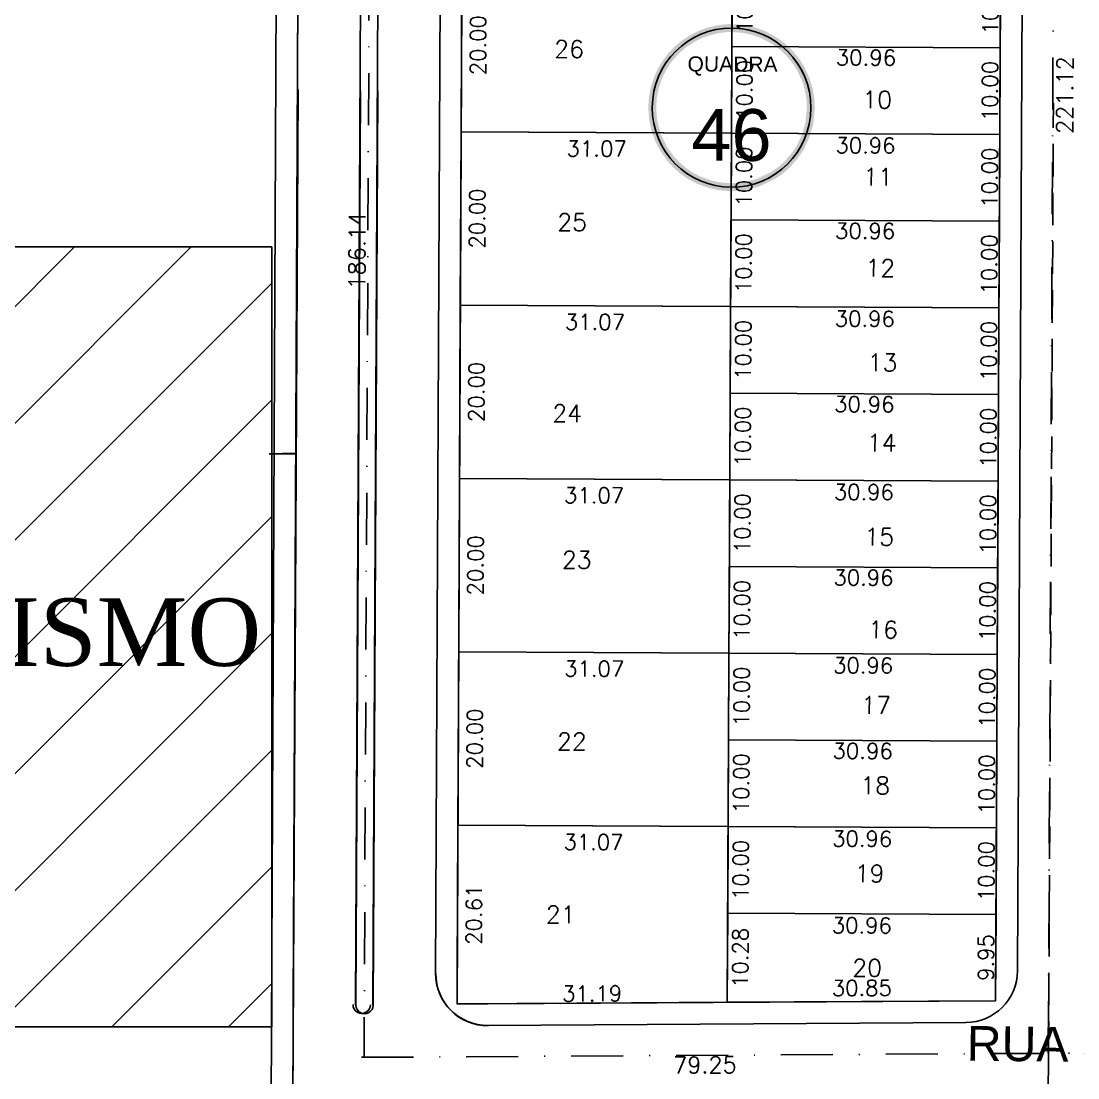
# Model space of a CAD drawing. Header units: millimetres. Extents: x -4430026 to 4783824, y 584 to 9593110.
# Drawn here: x 1630.5 to 1752.4, y 1500.4 to 1622.3 of the extents above; entities that cross this region are included whole.
import ezdxf
from ezdxf.enums import TextEntityAlignment as Align

# ---------------------------------------------------------------- set-up
doc = ezdxf.new("R2010")
doc.units = ezdxf.units.MM
for name, pattern in [('DASHDOT', [1, 0.5, -0.25, 0, -0.25]), ('HIDDEN', [0.375, 0.25, -0.125]), ('HIDDEN2', [0.1875, 0.125, -0.0625])]:
    doc.linetypes.add(name, pattern=pattern)
for name, color, linetype in [('AGT CERCA', 2, 'CERCA'), ('boundary filipe', 6, 'Continuous'), ('BOUNDARY LOTES', 2, 'Continuous'), ('Calçada', 1, 'Continuous'), ('CANTOS', 9, 'HIDDEN'), ('Cota', 8, 'Continuous'), ('COTAS', 8, 'Continuous'), ('EIXO DAS VIAS', 252, 'DASHDOT'), ('Lotes', 2, 'Continuous'), ('Nomes de Ruas', 3, 'Continuous'), ('Numero de lotes', 5, 'Continuous'), ('númeraçãoquadras', 4, 'Continuous'), ('POLIGONAL', 5, 'Continuous'), ('Projeção', 8, 'HIDDEN2'), ('QUADRA', 4, 'Continuous')]:
    doc.layers.add(name, color=color, linetype=linetype)
doc.styles.add('arcad1', font='romans.shx')
doc.styles.add('ARIAL', font='arial.ttf', dxfattribs={"height": 0.25})
doc.styles.add('ROMANS', font='romans.shx')
doc.styles.add('STYLE1', font='sanss___.ttf')
doc.linetypes.add('CERCA', pattern='A,1.8,-0.25,["X",ROMANS,S=0.2,R=1,X=-0.1,Y=-0.1],-0.25', length=2.3)
doc.dimstyles.new('BOLA100', dxfattribs={"dimscale": 0, "dimtxt": 1.9, "dimasz": 0.18, "dimexe": 0.18, "dimexo": 0.063, "dimgap": 0, "dimtad": 1, "dimzin": 4, "dimdsep": 46, "dimtxsty": 'ROMANS', "dimcen": 0.09, "dimse1": 1, "dimse2": 1, "dimsd1": 1, "dimsd2": 1, "dimclrt": 256, "dimaunit": 1, "dimadec": 4, "dimazin": 0, "dimtfac": 1.2, "dimtix": 1, "dimtmove": 2, "dimatfit": 3, "dimfxl": 1, "dimtvp": 2, "dimtolj": 1, "dimtzin": 4, "dimarcsym": 0})
doc.dimstyles.get("Standard").update_dxf_attribs({"dimtxt": 0.18, "dimasz": 0.18, "dimexe": 0.18, "dimexo": 0.0625, "dimgap": 0.09, "dimtad": 0, "dimtih": 1, "dimtoh": 1, "dimdec": 4, "dimzin": 0, "dimdsep": 46, "dimtxsty": 'Standard', "dimcen": 0.09, "dimadec": 0, "dimazin": 0, "dimtfac": 1, "dimtdec": 4, "dimtofl": 0, "dimtmove": 0, "dimatfit": 3, "dimfxl": 1, "dimtolj": 1, "dimtzin": 0, "dimarcsym": 0})

# ---------------------------------------------------------------- blocks, each defined once
blk = doc.blocks.new('NUM_quadra')
at = {"color": 6, "const_width": 0.02}
blk.add_lwpolyline([(-0.0134, 0.1996), (-0.034, 0.1971), (-0.0579, 0.1914), (-0.0779, 0.1842), (-0.0981, 0.1743), (-0.1208, 0.1594), (-0.1377, 0.145), (-0.1521, 0.1299), (-0.1625, 0.1166), (-0.1764, 0.0942), (-0.1852, 0.0754), (-0.1941, 0.0483), (-0.1985, 0.0243), (-0.2, 0), (-0.1977, -0.0299), (-0.1921, -0.0556), (-0.1839, -0.0786), (-0.1713, -0.1033), (-0.1546, -0.1269), (-0.1389, -0.1439), (-0.1219, -0.1586), (-0.1046, -0.1705), (-0.0831, -0.1819), (-0.0531, -0.1928), (-0.0302, -0.1977), (0, -0.2), (0.0309, -0.1976), (0.0677, -0.1882), (0.1069, -0.169), (0.124, -0.1569), (0.1407, -0.1421), (0.1614, -0.1181), (0.1737, -0.0992), (0.187, -0.071), (0.1962, -0.0386), (0.2, 0), (0.1989, 0.0205), (0.1943, 0.0473), (0.1871, 0.0707), (0.1741, 0.0984), (0.1635, 0.1151), (0.1472, 0.1354), (0.1285, 0.1533), (0.1063, 0.1694), (0.0782, 0.1841), (0.0533, 0.1928), (0.0267, 0.1982), (0, 0.2)], close=True, dxfattribs=at)
blk.add_circle((0, 0), 0.2)
at = {"color": 3, "insert": (-0.1114, 0.1285), "char_height": 0.038, "width": 0.2663, "attachment_point": 1, "style": 'STYLE1'}
blk.add_mtext('\\fArial|b0|i0|c0|p34;QUADRA', dxfattribs=at)
at = {"color": 3, "style": 'STYLE1'}
blk.add_attdef('00', text='', height=0.13, dxfattribs=at).set_placement((0, -0.1335), align=Align.CENTER)
blk = doc.blocks.new('*D14048')
at = {"layer": 'DEFPOINTS', "color": 0, "linetype": 'ByBlock'}
for p in [(1669.77, 1502.75), (1749.01, 1503.21), (1749.03, 1501.15)]:
    blk.add_point(p, dxfattribs=at)
at = {"layer": 'COTAS', "linetype": 'ByBlock', "insert": (1709.4, 1501.87), "char_height": 1.9, "attachment_point": 5, "rotation": 0.3336, "style": 'ROMANS'}
blk.add_mtext('\\A1;79.25', dxfattribs=at)
blk = doc.blocks.new('*D14049')
at = {"layer": 'DEFPOINTS', "color": 0, "linetype": 'ByBlock'}
for p in [(1811.22, 1503.58), (1749.01, 1503.21), (1811.23, 1501.58)]:
    blk.add_point(p, dxfattribs=at)
at = {"layer": 'COTAS', "linetype": 'ByBlock', "insert": (1780.12, 1502.35), "char_height": 1.9, "attachment_point": 5, "rotation": 0.3336, "style": 'ROMANS'}
blk.add_mtext('\\A1;62.20', dxfattribs=at)
blk = doc.blocks.new('*D14066')
at = {"layer": 'DEFPOINTS', "color": 0, "linetype": 'ByBlock'}
for p in [(1750.06, 1724.33), (1749.01, 1503.21), (1751.35, 1503.2)]:
    blk.add_point(p, dxfattribs=at)
at = {"layer": 'COTAS', "linetype": 'ByBlock', "insert": (1750.92, 1613.77), "char_height": 1.9, "attachment_point": 5, "rotation": 89.7286, "style": 'ROMANS'}
blk.add_mtext('\\A1;221.12', dxfattribs=at)
blk = doc.blocks.new('*D14071')
at = {"layer": 'DEFPOINTS', "color": 0, "linetype": 'ByBlock'}
for p in [(1670.65, 1688.89), (1670.65, 1688.89), (1669.77, 1502.75)]:
    blk.add_point(p, dxfattribs=at)
at = {"layer": 'COTAS', "linetype": 'ByBlock', "insert": (1669.26, 1595.83), "char_height": 1.9, "attachment_point": 5, "rotation": 89.7286, "style": 'ROMANS'}
blk.add_mtext('\\A1;186.14', dxfattribs=at)
blk = doc.blocks.new('*D8811')
at = {"layer": 'DEFPOINTS', "color": 0}
for p in [(1712.55, 1629.38), (1712.51, 1619.38), (1717.58, 1619.35)]:
    blk.add_point(p, dxfattribs=at)
at = {"layer": 'Lotes', "color": 41, "insert": (1714.01, 1624.37), "char_height": 1.8, "attachment_point": 5, "rotation": 89.7286, "style": 'ROMANS'}
blk.add_mtext('\\A1;10.00', dxfattribs=at)
blk = doc.blocks.new('*D8812')
at = {"layer": 'DEFPOINTS', "color": 0}
for p in [(1712.51, 1619.38), (1712.46, 1609.38), (1717.54, 1609.35)]:
    blk.add_point(p, dxfattribs=at)
at = {"layer": 'Lotes', "color": 41, "insert": (1713.96, 1614.37), "char_height": 1.8, "attachment_point": 5, "rotation": 89.7286, "style": 'ROMANS'}
blk.add_mtext('\\A1;10.00', dxfattribs=at)
blk = doc.blocks.new('*D8813')
at = {"layer": 'DEFPOINTS', "color": 0}
for p in [(1712.46, 1609.38), (1712.41, 1599.38), (1717.49, 1599.35)]:
    blk.add_point(p, dxfattribs=at)
at = {"layer": 'Lotes', "color": 41, "insert": (1713.91, 1604.37), "char_height": 1.8, "attachment_point": 5, "rotation": 89.7286, "style": 'ROMANS'}
blk.add_mtext('\\A1;10.00', dxfattribs=at)
blk = doc.blocks.new('*D8814')
at = {"layer": 'DEFPOINTS', "color": 0}
for p in [(1712.41, 1599.38), (1712.36, 1589.38), (1717.44, 1589.35)]:
    blk.add_point(p, dxfattribs=at)
at = {"layer": 'Lotes', "color": 41, "insert": (1713.86, 1594.37), "char_height": 1.8, "attachment_point": 5, "rotation": 89.7286, "style": 'ROMANS'}
blk.add_mtext('\\A1;10.00', dxfattribs=at)
blk = doc.blocks.new('*D8815')
at = {"layer": 'DEFPOINTS', "color": 0}
for p in [(1712.36, 1589.38), (1712.32, 1579.38), (1717.39, 1579.35)]:
    blk.add_point(p, dxfattribs=at)
at = {"layer": 'Lotes', "color": 41, "insert": (1713.82, 1584.37), "char_height": 1.8, "attachment_point": 5, "rotation": 89.7286, "style": 'ROMANS'}
blk.add_mtext('\\A1;10.00', dxfattribs=at)
blk = doc.blocks.new('*D8816')
at = {"layer": 'DEFPOINTS', "color": 0}
for p in [(1712.32, 1579.38), (1712.15, 1569.38), (1717.35, 1569.36)]:
    blk.add_point(p, dxfattribs=at)
at = {"layer": 'Lotes', "color": 41, "insert": (1713.77, 1574.37), "char_height": 1.8, "attachment_point": 5, "rotation": 89.7286, "style": 'ROMANS'}
blk.add_mtext('\\A1;10.00', dxfattribs=at)
blk = doc.blocks.new('*D8817')
at = {"layer": 'DEFPOINTS', "color": 0}
for p in [(1712.15, 1569.38), (1712.11, 1559.38), (1717.3, 1559.36)]:
    blk.add_point(p, dxfattribs=at)
at = {"layer": 'Lotes', "color": 41, "insert": (1713.72, 1564.37), "char_height": 1.8, "attachment_point": 5, "rotation": 89.7286, "style": 'ROMANS'}
blk.add_mtext('\\A1;10.00', dxfattribs=at)
blk = doc.blocks.new('*D8818')
at = {"layer": 'DEFPOINTS', "color": 0}
for p in [(1712.11, 1559.38), (1712.17, 1549.38), (1717.25, 1549.36)]:
    blk.add_point(p, dxfattribs=at)
at = {"layer": 'Lotes', "color": 41, "insert": (1713.67, 1554.37), "char_height": 1.8, "attachment_point": 5, "rotation": 89.7286, "style": 'ROMANS'}
blk.add_mtext('\\A1;10.00', dxfattribs=at)
blk = doc.blocks.new('*D8819')
at = {"layer": 'DEFPOINTS', "color": 0}
for p in [(1712.17, 1549.38), (1712.13, 1539.38), (1717.2, 1539.36)]:
    blk.add_point(p, dxfattribs=at)
at = {"layer": 'Lotes', "color": 41, "insert": (1713.63, 1544.37), "char_height": 1.8, "attachment_point": 5, "rotation": 89.7286, "style": 'ROMANS'}
blk.add_mtext('\\A1;10.00', dxfattribs=at)
blk = doc.blocks.new('*D8820')
at = {"layer": 'DEFPOINTS', "color": 0}
for p in [(1712.13, 1539.38), (1712.08, 1529.38), (1717.16, 1529.36)]:
    blk.add_point(p, dxfattribs=at)
at = {"layer": 'Lotes', "color": 41, "insert": (1713.58, 1534.37), "char_height": 1.8, "attachment_point": 5, "rotation": 89.7286, "style": 'ROMANS'}
blk.add_mtext('\\A1;10.00', dxfattribs=at)
blk = doc.blocks.new('*D8821')
at = {"layer": 'DEFPOINTS', "color": 0}
for p in [(1712.08, 1529.38), (1712.03, 1519.38), (1717.11, 1519.36)]:
    blk.add_point(p, dxfattribs=at)
at = {"layer": 'Lotes', "color": 41, "insert": (1713.53, 1524.37), "char_height": 1.8, "attachment_point": 5, "rotation": 89.7286, "style": 'ROMANS'}
blk.add_mtext('\\A1;10.00', dxfattribs=at)
blk = doc.blocks.new('*D8822')
at = {"layer": 'DEFPOINTS', "color": 0}
for p in [(1712.03, 1519.38), (1712.09, 1509.1), (1717.06, 1509.08)]:
    blk.add_point(p, dxfattribs=at)
at = {"layer": 'Lotes', "color": 41, "insert": (1713.48, 1514.23), "char_height": 1.8, "attachment_point": 5, "rotation": 89.7286, "style": 'ROMANS'}
blk.add_mtext('\\A1;10.28', dxfattribs=at)
blk = doc.blocks.new('*D8829')
at = {"layer": 'DEFPOINTS', "color": 0}
for p in [(1740.89, 1629.24), (1740.84, 1619.24), (1745.92, 1619.22)]:
    blk.add_point(p, dxfattribs=at)
at = {"layer": 'Lotes', "color": 41, "insert": (1742.34, 1624.24), "char_height": 1.8, "attachment_point": 5, "rotation": 89.7286, "style": 'ROMANS'}
blk.add_mtext('\\A1;10.00', dxfattribs=at)
blk = doc.blocks.new('*D8830')
at = {"layer": 'DEFPOINTS', "color": 0}
for p in [(1740.84, 1619.24), (1740.79, 1609.24), (1745.87, 1609.22)]:
    blk.add_point(p, dxfattribs=at)
at = {"layer": 'Lotes', "color": 41, "insert": (1742.29, 1614.24), "char_height": 1.8, "attachment_point": 5, "rotation": 89.7286, "style": 'ROMANS'}
blk.add_mtext('\\A1;10.00', dxfattribs=at)
blk = doc.blocks.new('*D8831')
at = {"layer": 'DEFPOINTS', "color": 0}
for p in [(1740.79, 1609.24), (1740.75, 1599.24), (1745.82, 1599.22)]:
    blk.add_point(p, dxfattribs=at)
at = {"layer": 'Lotes', "color": 41, "insert": (1742.25, 1604.24), "char_height": 1.8, "attachment_point": 5, "rotation": 89.7286, "style": 'ROMANS'}
blk.add_mtext('\\A1;10.00', dxfattribs=at)
blk = doc.blocks.new('*D8832')
at = {"layer": 'DEFPOINTS', "color": 0}
for p in [(1740.75, 1599.24), (1740.7, 1589.24), (1745.78, 1589.22)]:
    blk.add_point(p, dxfattribs=at)
at = {"layer": 'Lotes', "color": 41, "insert": (1742.2, 1594.24), "char_height": 1.8, "attachment_point": 5, "rotation": 89.7286, "style": 'ROMANS'}
blk.add_mtext('\\A1;10.00', dxfattribs=at)
blk = doc.blocks.new('*D8833')
at = {"layer": 'DEFPOINTS', "color": 0}
for p in [(1740.7, 1589.24), (1740.65, 1579.24), (1745.73, 1579.22)]:
    blk.add_point(p, dxfattribs=at)
at = {"layer": 'Lotes', "color": 41, "insert": (1742.15, 1584.24), "char_height": 1.8, "attachment_point": 5, "rotation": 89.7286, "style": 'ROMANS'}
blk.add_mtext('\\A1;10.00', dxfattribs=at)
blk = doc.blocks.new('*D8834')
at = {"layer": 'DEFPOINTS', "color": 0}
for p in [(1740.65, 1579.24), (1740.49, 1569.25), (1745.68, 1569.22)]:
    blk.add_point(p, dxfattribs=at)
at = {"layer": 'Lotes', "color": 41, "insert": (1742.1, 1574.24), "char_height": 1.8, "attachment_point": 5, "rotation": 89.7286, "style": 'ROMANS'}
blk.add_mtext('\\A1;10.00', dxfattribs=at)
blk = doc.blocks.new('*D8835')
at = {"layer": 'DEFPOINTS', "color": 0}
for p in [(1740.49, 1569.25), (1740.44, 1559.25), (1745.63, 1559.22)]:
    blk.add_point(p, dxfattribs=at)
at = {"layer": 'Lotes', "color": 41, "insert": (1742.06, 1564.24), "char_height": 1.8, "attachment_point": 5, "rotation": 89.7286, "style": 'ROMANS'}
blk.add_mtext('\\A1;10.00', dxfattribs=at)
blk = doc.blocks.new('*D8836')
at = {"layer": 'DEFPOINTS', "color": 0}
for p in [(1740.44, 1559.25), (1740.51, 1549.25), (1745.59, 1549.22)]:
    blk.add_point(p, dxfattribs=at)
at = {"layer": 'Lotes', "color": 41, "insert": (1742.01, 1554.24), "char_height": 1.8, "attachment_point": 5, "rotation": 89.7286, "style": 'ROMANS'}
blk.add_mtext('\\A1;10.00', dxfattribs=at)
blk = doc.blocks.new('*D8837')
at = {"layer": 'DEFPOINTS', "color": 0}
for p in [(1740.51, 1549.25), (1740.46, 1539.25), (1745.54, 1539.22)]:
    blk.add_point(p, dxfattribs=at)
at = {"layer": 'Lotes', "color": 41, "insert": (1741.96, 1544.24), "char_height": 1.8, "attachment_point": 5, "rotation": 89.7286, "style": 'ROMANS'}
blk.add_mtext('\\A1;10.00', dxfattribs=at)
blk = doc.blocks.new('*D8838')
at = {"layer": 'DEFPOINTS', "color": 0}
for p in [(1740.46, 1539.25), (1740.41, 1529.25), (1745.49, 1529.22)]:
    blk.add_point(p, dxfattribs=at)
at = {"layer": 'Lotes', "color": 41, "insert": (1741.91, 1534.24), "char_height": 1.8, "attachment_point": 5, "rotation": 89.7286, "style": 'ROMANS'}
blk.add_mtext('\\A1;10.00', dxfattribs=at)
blk = doc.blocks.new('*D8839')
at = {"layer": 'DEFPOINTS', "color": 0}
for p in [(1740.41, 1529.25), (1740.37, 1519.25), (1745.44, 1519.22)]:
    blk.add_point(p, dxfattribs=at)
at = {"layer": 'Lotes', "color": 41, "insert": (1741.87, 1524.24), "char_height": 1.8, "attachment_point": 5, "rotation": 89.7286, "style": 'ROMANS'}
blk.add_mtext('\\A1;10.00', dxfattribs=at)
blk = doc.blocks.new('*D8840')
at = {"layer": 'DEFPOINTS', "color": 0}
for p in [(1742.99, 1519.23), (1742.94, 1509.28), (1745.4, 1509.27)]:
    blk.add_point(p, dxfattribs=at)
at = {"layer": 'Lotes', "color": 41, "insert": (1741.82, 1514.26), "char_height": 1.8, "attachment_point": 5, "rotation": 89.7286, "style": 'ROMANS'}
blk.add_mtext('\\A1;9.95', dxfattribs=at)
blk = doc.blocks.new('*D8847')
at = {"layer": 'DEFPOINTS', "color": 0}
for p in [(1712.51, 1619.38), (1743.46, 1619.23), (1743.44, 1614.43)]:
    blk.add_point(p, dxfattribs=at)
at = {"layer": 'Cota', "color": 41, "insert": (1727.98, 1618.1), "char_height": 1.8, "attachment_point": 5, "rotation": 359.7286, "style": 'ROMANS'}
blk.add_mtext('\\A1;30.96', dxfattribs=at)
blk = doc.blocks.new('*D8848')
at = {"layer": 'DEFPOINTS', "color": 0}
for p in [(1712.46, 1609.38), (1743.42, 1609.23), (1743.39, 1604.3)]:
    blk.add_point(p, dxfattribs=at)
at = {"layer": 'Cota', "color": 41, "insert": (1727.93, 1607.97), "char_height": 1.8, "attachment_point": 5, "rotation": 359.7286, "style": 'ROMANS'}
blk.add_mtext('\\A1;30.96', dxfattribs=at)
blk = doc.blocks.new('*D8849')
at = {"layer": 'DEFPOINTS', "color": 0}
for p in [(1712.41, 1599.38), (1743.37, 1599.23), (1743.35, 1594.43)]:
    blk.add_point(p, dxfattribs=at)
at = {"layer": 'Cota', "color": 41, "insert": (1727.88, 1598.1), "char_height": 1.8, "attachment_point": 5, "rotation": 359.7286, "style": 'ROMANS'}
blk.add_mtext('\\A1;30.96', dxfattribs=at)
blk = doc.blocks.new('*D8850')
at = {"layer": 'DEFPOINTS', "color": 0}
for p in [(1712.36, 1589.38), (1743.32, 1589.23), (1743.3, 1584.3)]:
    blk.add_point(p, dxfattribs=at)
at = {"layer": 'Cota', "color": 41, "insert": (1727.84, 1587.97), "char_height": 1.8, "attachment_point": 5, "rotation": 359.7286, "style": 'ROMANS'}
blk.add_mtext('\\A1;30.96', dxfattribs=at)
blk = doc.blocks.new('*D8851')
at = {"layer": 'DEFPOINTS', "color": 0}
for p in [(1712.32, 1579.38), (1743.27, 1579.23), (1743.25, 1574.43)]:
    blk.add_point(p, dxfattribs=at)
at = {"layer": 'Cota', "color": 41, "insert": (1727.79, 1578.1), "char_height": 1.8, "attachment_point": 5, "rotation": 359.7286, "style": 'ROMANS'}
blk.add_mtext('\\A1;30.96', dxfattribs=at)
blk = doc.blocks.new('*D8852')
at = {"layer": 'DEFPOINTS', "color": 0}
for p in [(1712.27, 1569.38), (1743.23, 1569.23), (1743.2, 1564.3)]:
    blk.add_point(p, dxfattribs=at)
at = {"layer": 'Cota', "color": 41, "insert": (1727.74, 1567.97), "char_height": 1.8, "attachment_point": 5, "rotation": 359.7286, "style": 'ROMANS'}
blk.add_mtext('\\A1;30.96', dxfattribs=at)
blk = doc.blocks.new('*D8853')
at = {"layer": 'DEFPOINTS', "color": 0}
for p in [(1712.22, 1559.38), (1743.18, 1559.23), (1743.16, 1554.43)]:
    blk.add_point(p, dxfattribs=at)
at = {"layer": 'Cota', "color": 41, "insert": (1727.69, 1558.1), "char_height": 1.8, "attachment_point": 5, "rotation": 359.7286, "style": 'ROMANS'}
blk.add_mtext('\\A1;30.96', dxfattribs=at)
blk = doc.blocks.new('*D8854')
at = {"layer": 'DEFPOINTS', "color": 0}
for p in [(1712.17, 1549.38), (1743.13, 1549.23), (1743.11, 1544.3)]:
    blk.add_point(p, dxfattribs=at)
at = {"layer": 'Cota', "color": 41, "insert": (1727.65, 1547.97), "char_height": 1.8, "attachment_point": 5, "rotation": 359.7286, "style": 'ROMANS'}
blk.add_mtext('\\A1;30.96', dxfattribs=at)
blk = doc.blocks.new('*D8855')
at = {"layer": 'DEFPOINTS', "color": 0}
for p in [(1712.13, 1539.38), (1743.08, 1539.23), (1743.06, 1534.43)]:
    blk.add_point(p, dxfattribs=at)
at = {"layer": 'Cota', "color": 41, "insert": (1727.6, 1538.1), "char_height": 1.8, "attachment_point": 5, "rotation": 359.7286, "style": 'ROMANS'}
blk.add_mtext('\\A1;30.96', dxfattribs=at)
blk = doc.blocks.new('*D8856')
at = {"layer": 'DEFPOINTS', "color": 0}
for p in [(1712.08, 1529.38), (1743.04, 1529.23), (1743.01, 1524.3)]:
    blk.add_point(p, dxfattribs=at)
at = {"layer": 'Cota', "color": 41, "insert": (1727.55, 1527.97), "char_height": 1.8, "attachment_point": 5, "rotation": 359.7286, "style": 'ROMANS'}
blk.add_mtext('\\A1;30.96', dxfattribs=at)
blk = doc.blocks.new('*D8857')
at = {"layer": 'DEFPOINTS', "color": 0}
for p in [(1712.03, 1519.38), (1742.99, 1519.23), (1742.97, 1514.3)]:
    blk.add_point(p, dxfattribs=at)
at = {"layer": 'Cota', "color": 41, "insert": (1727.5, 1517.97), "char_height": 1.8, "attachment_point": 5, "rotation": 359.7286, "style": 'ROMANS'}
blk.add_mtext('\\A1;30.96', dxfattribs=at)
blk = doc.blocks.new('*D8861')
at = {"layer": 'DEFPOINTS', "color": 0}
for p in [(1681.37, 1629.53), (1681.27, 1609.53), (1686.77, 1609.5)]:
    blk.add_point(p, dxfattribs=at)
at = {"layer": 'Lotes', "color": 41, "insert": (1683.22, 1619.52), "char_height": 1.8, "attachment_point": 5, "rotation": 89.7286, "style": 'ROMANS'}
blk.add_mtext('\\A1;20.00', dxfattribs=at)
blk = doc.blocks.new('*D8862')
at = {"layer": 'DEFPOINTS', "color": 0}
for p in [(1681.27, 1609.53), (1681.18, 1589.53), (1686.67, 1589.5)]:
    blk.add_point(p, dxfattribs=at)
at = {"layer": 'Lotes', "color": 41, "insert": (1683.12, 1599.52), "char_height": 1.8, "attachment_point": 5, "rotation": 89.7286, "style": 'ROMANS'}
blk.add_mtext('\\A1;20.00', dxfattribs=at)
blk = doc.blocks.new('*D8863')
at = {"layer": 'DEFPOINTS', "color": 0}
for p in [(1681.18, 1589.53), (1681.08, 1569.53), (1686.58, 1569.5)]:
    blk.add_point(p, dxfattribs=at)
at = {"layer": 'Lotes', "color": 41, "insert": (1683.03, 1579.52), "char_height": 1.8, "attachment_point": 5, "rotation": 89.7286, "style": 'ROMANS'}
blk.add_mtext('\\A1;20.00', dxfattribs=at)
blk = doc.blocks.new('*D8864')
at = {"layer": 'DEFPOINTS', "color": 0}
for p in [(1681.08, 1569.53), (1680.99, 1549.53), (1686.48, 1549.5)]:
    blk.add_point(p, dxfattribs=at)
at = {"layer": 'Lotes', "color": 41, "insert": (1682.93, 1559.52), "char_height": 1.8, "attachment_point": 5, "rotation": 89.7286, "style": 'ROMANS'}
blk.add_mtext('\\A1;20.00', dxfattribs=at)
blk = doc.blocks.new('*D8865')
at = {"layer": 'DEFPOINTS', "color": 0}
for p in [(1680.99, 1549.53), (1680.89, 1529.53), (1686.39, 1529.5)]:
    blk.add_point(p, dxfattribs=at)
at = {"layer": 'Lotes', "color": 41, "insert": (1682.84, 1539.52), "char_height": 1.8, "attachment_point": 5, "rotation": 89.7286, "style": 'ROMANS'}
blk.add_mtext('\\A1;20.00', dxfattribs=at)
blk = doc.blocks.new('*D8866')
at = {"layer": 'DEFPOINTS', "color": 0}
for p in [(1680.89, 1529.53), (1681.01, 1508.92), (1686.29, 1508.89)]:
    blk.add_point(p, dxfattribs=at)
at = {"layer": 'Lotes', "color": 41, "insert": (1682.74, 1519.21), "char_height": 1.8, "attachment_point": 5, "rotation": 89.7286, "style": 'ROMANS'}
blk.add_mtext('\\A1;20.61', dxfattribs=at)
blk = doc.blocks.new('*D8870')
at = {"layer": 'DEFPOINTS', "color": 0}
for p in [(1681.39, 1609.53), (1712.46, 1609.38), (1712.43, 1603.92)]:
    blk.add_point(p, dxfattribs=at)
at = {"layer": 'Lotes', "color": 41, "insert": (1696.91, 1607.59), "char_height": 1.8, "attachment_point": 5, "rotation": 359.7286, "style": 'ROMANS'}
blk.add_mtext('\\A1;31.07', dxfattribs=at)
blk = doc.blocks.new('*D8871')
at = {"layer": 'DEFPOINTS', "color": 0}
for p in [(1681.18, 1589.53), (1712.25, 1589.38), (1712.22, 1583.92)]:
    blk.add_point(p, dxfattribs=at)
at = {"layer": 'Lotes', "color": 41, "insert": (1696.71, 1587.59), "char_height": 1.8, "attachment_point": 5, "rotation": 359.7286, "style": 'ROMANS'}
blk.add_mtext('\\A1;31.07', dxfattribs=at)
blk = doc.blocks.new('*D8872')
at = {"layer": 'DEFPOINTS', "color": 0}
for p in [(1681.08, 1569.53), (1712.15, 1569.38), (1712.13, 1563.92)]:
    blk.add_point(p, dxfattribs=at)
at = {"layer": 'Lotes', "color": 41, "insert": (1696.61, 1567.59), "char_height": 1.8, "attachment_point": 5, "rotation": 359.7286, "style": 'ROMANS'}
blk.add_mtext('\\A1;31.07', dxfattribs=at)
blk = doc.blocks.new('*D8873')
at = {"layer": 'DEFPOINTS', "color": 0}
for p in [(1681.1, 1549.53), (1712.17, 1549.38), (1712.15, 1543.92)]:
    blk.add_point(p, dxfattribs=at)
at = {"layer": 'Lotes', "color": 41, "insert": (1696.63, 1547.59), "char_height": 1.8, "attachment_point": 5, "rotation": 359.7286, "style": 'ROMANS'}
blk.add_mtext('\\A1;31.07', dxfattribs=at)
blk = doc.blocks.new('*D8874')
at = {"layer": 'DEFPOINTS', "color": 0}
for p in [(1681.01, 1529.53), (1712.08, 1529.38), (1712.05, 1523.92)]:
    blk.add_point(p, dxfattribs=at)
at = {"layer": 'Lotes', "color": 41, "insert": (1696.54, 1527.59), "char_height": 1.8, "attachment_point": 5, "rotation": 359.7286, "style": 'ROMANS'}
blk.add_mtext('\\A1;31.07', dxfattribs=at)
blk = doc.blocks.new('*D8875')
at = {"layer": 'DEFPOINTS', "color": 0}
for p in [(1712.09, 1509.1), (1742.94, 1509.28), (1742.95, 1507.24)]:
    blk.add_point(p, dxfattribs=at)
at = {"layer": 'Lotes', "color": 41, "insert": (1727.51, 1510.75), "char_height": 1.8, "attachment_point": 5, "rotation": 0.3336, "style": 'ROMANS'}
blk.add_mtext('\\A1;30.85', dxfattribs=at)
blk = doc.blocks.new('*D8876')
at = {"layer": 'DEFPOINTS', "color": 0}
for p in [(1680.8, 1508.92), (1711.98, 1509.1), (1712, 1506.6)]:
    blk.add_point(p, dxfattribs=at)
at = {"layer": 'Lotes', "color": 41, "insert": (1696.38, 1510.11), "char_height": 1.8, "attachment_point": 5, "rotation": 0.3336, "style": 'ROMANS'}
blk.add_mtext('\\A1;31.19', dxfattribs=at)
blk = doc.blocks.new('*D8599')
at = {"layer": 'DEFPOINTS', "color": 0, "linetype": 'ByBlock'}
for p in [(1750.06, 1724.33), (1749.01, 1503.21), (1751.35, 1503.2)]:
    blk.add_point(p, dxfattribs=at)
at = {"layer": 'COTAS', "linetype": 'ByBlock', "insert": (1750.92, 1613.77), "char_height": 1.9, "attachment_point": 5, "rotation": 89.7286, "style": 'ROMANS'}
blk.add_mtext('\\A1;221.12', dxfattribs=at)

msp = doc.modelspace()

# ---------------------------------------------------------------- hatches: boundary and pattern name
at = {"layer": 'Cota'}
h = msp.add_hatch(dxfattribs=at)
h.set_pattern_fill('ANSI31', color=256, scale=3, style=0)
h.paths.add_polyline_path([(1659.439, 1596.256), (1509.439, 1596.256), (1509.439, 1506.256), (1659.384, 1506.256), (1659.439, 1517.978)])
h.paths.add_polyline_path([(1509.651, 1572.801), (1658.168, 1572.801), (1658.168, 1543.72), (1509.651, 1543.72)], flags=24)

# ---------------------------------------------------------------- linework, layer by layer
at = {"color": 8, "ltscale": 0.1, "elevation": 51.854, "flags": 128}
msp.add_lwpolyline([(1659.175, 1572.353), (1662.222, 1572.395)], dxfattribs=at)
at = {"layer": 'AGT CERCA', "ltscale": 0.1, "flags": 128}
msp.add_lwpolyline([(1659.119, 1572.395), (1662.167, 1572.439)], dxfattribs=at)
at = {"layer": 'boundary filipe', "elevation": 2.439}
msp.add_lwpolyline([(1743.911, 1713.912), (1742.942, 1509.279), (1680.797, 1508.918), (1681.581, 1674.415, -0.2751801)], format="xyb", dxfattribs=at)
at = {"layer": 'BOUNDARY LOTES', "elevation": 2.439}
for points in [[(1712.506, 1619.379), (1712.554, 1629.378), (1681.368, 1629.526), (1681.273, 1609.526), (1712.459, 1609.379)], [(1743.51, 1629.232), (1712.554, 1629.378), (1712.506, 1619.379), (1743.463, 1619.232)], [(1743.463, 1619.232), (1712.506, 1619.379), (1712.459, 1609.379), (1743.416, 1609.232)], [(1712.459, 1609.379), (1681.273, 1609.526), (1681.179, 1589.527), (1712.364, 1589.379)], [(1743.416, 1609.232), (1712.459, 1609.379), (1712.412, 1599.379), (1743.368, 1599.232)], [(1743.368, 1599.232), (1712.412, 1599.379), (1712.364, 1589.379), (1743.321, 1589.232)], [(1712.364, 1589.379), (1681.179, 1589.527), (1681.084, 1569.527), (1712.269, 1569.379)], [(1743.321, 1589.232), (1712.364, 1589.379), (1712.317, 1579.379), (1743.273, 1579.232)], [(1743.273, 1579.232), (1712.317, 1579.379), (1712.269, 1569.379), (1743.226, 1569.232)], [(1712.269, 1569.379), (1681.084, 1569.527), (1680.989, 1549.527), (1712.175, 1549.379), (1712.222, 1559.379)], [(1743.226, 1569.232), (1712.269, 1569.379), (1712.222, 1559.379), (1743.179, 1559.233)], [(1743.179, 1559.233), (1712.222, 1559.379), (1712.175, 1549.379), (1743.131, 1549.233)], [(1712.175, 1549.379), (1680.989, 1549.527), (1680.894, 1529.527), (1712.08, 1529.38)], [(1743.131, 1549.233), (1712.175, 1549.379), (1712.127, 1539.379), (1743.084, 1539.233)], [(1743.131, 1549.233), (1712.175, 1549.379), (1712.127, 1539.379), (1743.084, 1539.233)], [(1743.084, 1539.233), (1712.127, 1539.379), (1712.08, 1529.38), (1743.037, 1529.233)], [(1743.084, 1539.233), (1712.127, 1539.379), (1712.08, 1529.38), (1743.037, 1529.233)], [(1712.08, 1529.38), (1680.894, 1529.527), (1680.813, 1512.455), (1680.797, 1508.918), (1684.334, 1508.938), (1711.984, 1509.099)], [(1743.037, 1529.233), (1712.08, 1529.38), (1712.033, 1519.38), (1742.989, 1519.233)], [(1743.037, 1529.233), (1712.08, 1529.38), (1712.033, 1519.38), (1742.989, 1519.233)], [(1742.989, 1519.233), (1712.033, 1519.38), (1711.984, 1509.099), (1742.942, 1509.279)], [(1742.989, 1519.233), (1712.033, 1519.38), (1711.984, 1509.099), (1742.942, 1509.279)]]:
    msp.add_lwpolyline(points, close=True, dxfattribs=at)
at = {"layer": 'Calçada'}
for p, q in [((1745.458, 1512.731, 2.439), (1746.395, 1710.4, 2.439)), ((1662.669, 1674.312, 2.439), (1661.833, 1495.58, 2.439)), ((1679.081, 1674.427, 2.439), (1678.313, 1512.466, 2.439)), ((1669.878, 1673.89, 2.439), (1669.096, 1508.826, 2.439)), ((1671.878, 1673.88, 2.439), (1671.096, 1508.816, 2.439)), ((1662.668, 1671.772, 2.439), (1661.896, 1508.86, 2.439)), ((1684.348, 1506.438, 2.439), (1739.493, 1506.759, 2.439))]:
    msp.add_line(p, q, dxfattribs=at)
at = {"layer": 'Calçada', "lineweight": -3}
for p, q in [((1662.469, 1614.41), (1661.866, 1497.077)), ((1662.469, 1614.41), (1661.866, 1497.077)), ((1669.669, 1614.281), (1669.126, 1508.78)), ((1669.669, 1614.281), (1669.126, 1508.78)), ((1671.669, 1614.245), (1671.126, 1508.769)), ((1671.669, 1614.245), (1671.126, 1508.769))]:
    msp.add_line(p, q, dxfattribs=at)
at = {"layer": 'Calçada'}
for centre, start, end in [((1684.313, 1512.438, 2.439), 179.72858, 270.33364), ((1739.459, 1512.759, 2.439), 270.33364, 359.72858)]:
    msp.add_arc(centre, 6, start, end, dxfattribs=at)
at = {"layer": 'Calçada', "lineweight": -3}
msp.add_arc((1684.345, 1512.385), 6, 179.70531, 270.31037, dxfattribs=at)
msp.add_arc((1684.345, 1512.385), 6, 179.70531, 270.31037, dxfattribs=at)
at = {"layer": 'Calçada'}
msp.add_ellipse((1669.796, 1508.823, 2.439), major_axis=(-1, 0.005), ratio=0.9998099, start_param=0, end_param=3.1415927, dxfattribs=at)
at = {"layer": 'Calçada', "lineweight": -3}
msp.add_ellipse((1670.126, 1508.774), major_axis=(-1, 0.005), ratio=0.9998099, start_param=0, end_param=3.1415927, dxfattribs=at)
msp.add_ellipse((1670.126, 1508.774), major_axis=(-1, 0.005), ratio=0.9998099, start_param=0, end_param=3.1415927, dxfattribs=at)
at = {"layer": 'CANTOS', "ltscale": 2.5, "elevation": 2.439}
msp.add_lwpolyline([(1680.813, 1512.455), (1680.797, 1508.918), (1684.334, 1508.938)], dxfattribs=at)
at = {"layer": 'Cota', "color": 40}
for p, q in [((1659.439, 1596.256, 2.439), (1509.439, 1596.256, 2.439)), ((1659.439, 1506.256, 2.439), (1659.439, 1596.256, 2.439)), ((1509.439, 1506.256, 2.439), (1659.439, 1506.256, 2.439))]:
    msp.add_line(p, q, dxfattribs=at)
at = {"layer": 'EIXO DAS VIAS', "ltscale": 10}
msp.add_line((1749.041, 1503.136, 103.708), (1748.57, 1411.637, 103.708), dxfattribs=at)
at = {"layer": 'Lotes'}
for p, q in [((1712.885, 1699.378, 2.439), (1711.984, 1509.088, 2.439)), ((1712.506, 1619.379, 2.439), (1743.463, 1619.232, 2.439)), ((1712.412, 1599.379, 2.439), (1743.368, 1599.232, 2.439)), ((1712.317, 1579.379, 2.439), (1743.273, 1579.232, 2.439)), ((1712.222, 1559.379, 2.439), (1743.179, 1559.233, 2.439)), ((1712.127, 1539.379, 2.439), (1743.084, 1539.233, 2.439)), ((1712.033, 1519.38, 2.439), (1742.989, 1519.233, 2.439))]:
    msp.add_line(p, q, dxfattribs=at)
at = {"layer": 'Lotes', "extrusion": (-9.23713e-05, -0.019499, 0.99981)}
for p, q in [((1681.273, 1609.526, 2.439), (1743.416, 1609.232, 2.439)), ((1681.179, 1589.527, 2.439), (1743.321, 1589.232, 2.439)), ((1681.084, 1569.527, 2.439), (1743.226, 1569.232, 2.439)), ((1680.989, 1549.527, 2.439), (1743.131, 1549.233, 2.439)), ((1680.894, 1529.527, 2.439), (1743.037, 1529.233, 2.439))]:
    msp.add_line(p, q, dxfattribs=at)
at = {"layer": 'POLIGONAL', "linetype": 'ByBlock'}
msp.add_line((1660.168, 1671.783, 2.439), (1659.334, 1495.653, 2.439), dxfattribs=at)
at = {"layer": 'Projeção', "linetype": 'DASHDOT', "ltscale": 12}
for p, q in [((1749.013, 1503.215, 2.439), (1751.098, 1943.155, 2.439)), ((1670.949, 1688.888, 2.439), (1670.067, 1502.752, 2.439)), ((1669.767, 1502.753, 2.439), (2314.916, 1506.51, 2.439))]:
    msp.add_line(p, q, dxfattribs=at)
at = {"layer": 'Projeção', "linetype": 'HIDDEN', "ltscale": 15}
msp.add_line((1749.041, 1503.136, 103.708), (1749.605, 1612.851, 103.708), dxfattribs=at)
at = {"layer": 'QUADRA'}
for p, q in [((1742.942, 1509.279, 2.439), (1743.893, 1709.912, 2.439)), ((1681.581, 1674.415, 2.439), (1680.813, 1512.455, 2.439)), ((1684.334, 1508.938, 2.439), (1742.942, 1509.279, 2.439))]:
    msp.add_line(p, q, dxfattribs=at)
at = {"layer": 'QUADRA', "elevation": 2.439}
msp.add_lwpolyline([(1743.911, 1713.912), (1742.942, 1509.279), (1680.797, 1508.918), (1681.581, 1674.415, -0.2751801)], format="xyb", dxfattribs=at)

# ---------------------------------------------------------------- block references
at = {"layer": 'númeraçãoquadras', "linetype": 'ByBlock', "extrusion": (0.084423, -0.000343131, 0.99643)}
ref = msp.add_blockref('NUM_quadra', (1619.267, -1699.61, 146.449), dxfattribs=dict(at, xscale=45.93175888062505, yscale=45.93175888063583, zscale=45.9317585301846, rotation=270.0385460290153))
ref.add_attrib('00', '46', dxfattribs={"layer": '0', "color": 3, "extrusion": (0.084423, -0.000343131, 0.99643), "height": 5.9711, "rotation": 270.03855, "style": 'STYLE1'}).set_placement((1613.137, -1699.614, 146.449), align=Align.CENTER)

# ---------------------------------------------------------------- texts
at = {"layer": 'Cota', "color": 40, "insert": (1583.909, 1558.26), "char_height": 7.8, "width": 167.95678, "attachment_point": 5}
msp.add_mtext('{\\fTimes New Roman|b0|i0|c0|p18;ESCRITÓRIO \\PMÃE RAINHA URBANISMO}', dxfattribs=at)
at = {"layer": 'Nomes de Ruas', "extrusion": (-0.084173, 0.020544, 0.996239), "style": 'ARIAL'}
msp.add_text('RUA 36  .', height=4, rotation=102.96746, dxfattribs=at).set_placement((-1876.674, 1339.997, -116.54), align=Align.MIDDLE_CENTER)
at = {"layer": 'Numero de lotes', "style": 'arcad1'}
for s, p in [('26', (1693.734, 1619.08, 2.439)), ('10', (1729.28, 1613.246, 2.439)), ('11', (1729.374, 1604.348, 2.439)), ('25', (1694.081, 1599.103, 2.439)), ('12', (1729.633, 1593.814, 2.439)), ('13', (1729.889, 1582.917, 2.439)), ('24', (1693.507, 1577.053, 2.439)), ('14', (1729.797, 1573.658, 2.439)), ('15', (1729.515, 1562.808, 2.439)), ('23', (1694.612, 1560.155, 2.439)), ('16', (1729.954, 1552.091, 2.439)), ('17', (1729.141, 1543.383, 2.439)), ('22', (1694.045, 1539.192, 2.439)), ('18', (1729.049, 1534.124, 2.439)), ('19', (1728.403, 1523.962, 2.439)), ('21', (1692.757, 1519.232, 2.439)), ('20', (1728.114, 1513.071, 2.439))]:
    msp.add_text(s, height=2, rotation=359.43305, dxfattribs=at).set_placement(p, align=Align.MIDDLE_CENTER)

# ---------------------------------------------------------------- dimensions: what is measured, and where the dimension line sits
at = {"layer": 'Cota'}
for p1, p2, distance, picture, middle in [((1712.506, 1619.379, 2.439), (1743.463, 1619.232, 2.439), -4.802, '*D8847', (1727.979, 1618.104, 2.439)), ((1712.459, 1609.379, 2.439), (1743.416, 1609.232, 2.439), -4.934, '*D8848', (1727.931, 1607.971, 2.439)), ((1712.412, 1599.379, 2.439), (1743.368, 1599.232, 2.439), -4.802, '*D8849', (1727.884, 1598.104, 2.439)), ((1712.364, 1589.379, 2.439), (1743.321, 1589.232, 2.439), -4.934, '*D8850', (1727.836, 1587.972, 2.439)), ((1712.317, 1579.379, 2.439), (1743.273, 1579.232, 2.439), -4.802, '*D8851', (1727.789, 1578.104, 2.439)), ((1712.269, 1569.379, 2.439), (1743.226, 1569.232, 2.439), -4.934, '*D8852', (1727.741, 1567.972, 2.439)), ((1712.222, 1559.379, 2.439), (1743.179, 1559.233, 2.439), -4.802, '*D8853', (1727.695, 1558.104, 2.439)), ((1712.175, 1549.379, 2.439), (1743.131, 1549.233, 2.439), -4.934, '*D8854', (1727.647, 1547.972, 2.439)), ((1712.127, 1539.379, 2.439), (1743.084, 1539.233, 2.439), -4.802, '*D8855', (1727.6, 1538.105, 2.439)), ((1712.08, 1529.38, 2.439), (1743.037, 1529.233, 2.439), -4.934, '*D8856', (1727.552, 1527.972, 2.439)), ((1712.033, 1519.38, 2.439), (1742.989, 1519.233, 2.439), -4.934, '*D8857', (1727.505, 1517.972, 2.439))]:
    dim = msp.add_aligned_dim(p1=p1, p2=p2, distance=distance, dimstyle='Standard', override={"dimtxt": 1.8, "dimexo": 0.063, "dimgap": 0, "dimtih": 0, "dimtoh": 0, "dimdec": 2, "dimzin": 4, "dimtxsty": 'ROMANS', "dimse1": 1, "dimse2": 1, "dimsd1": 1, "dimsd2": 1, "dimclrt": 41, "dimtfac": 1.2, "dimtdec": 2, "dimtix": 1, "dimtofl": 1, "dimtmove": 2, "dimfxl": 0.18, "dimfxlon": 1, "dimtvp": 2, "dimtzin": 4}, dxfattribs=at)
    dim.commit()
    dim.dimension.update_dxf_attribs({"geometry": picture, "text_midpoint": middle})
at = {"layer": 'COTAS', "linetype": 'ByBlock'}
for p1, p2, distance, picture, middle in [((1750.061, 1724.333, 2.439), (1749.013, 1503.215, 2.439), 2.334, '*D14066', (1750.921, 1613.767, 2.439)), ((1750.061, 1724.333, 2.439), (1749.013, 1503.215, 2.439), 2.334, '*D8599', (1750.921, 1613.767, 2.439)), ((1669.767, 1502.753, 2.439), (1670.649, 1688.89, 2.439), 0, '*D14071', (1669.258, 1595.826, 2.439)), ((1749.013, 1503.215, 2.439), (1811.216, 1503.577, 2.439), -1.993, '*D14049', (1780.121, 1502.353, 2.439)), ((1669.767, 1502.753, 2.439), (1749.013, 1503.215, 2.439), -2.061, '*D14048', (1709.397, 1501.873, 2.439))]:
    dim = msp.add_aligned_dim(p1=p1, p2=p2, distance=distance, dimstyle='BOLA100', override={"dimscale": 1, "dimfxl": 0.18}, dxfattribs=at)
    dim.commit()
    dim.dimension.update_dxf_attribs({"geometry": picture, "text_midpoint": middle})
at = {"layer": 'Lotes'}
for base, p1, p2, angle, picture, middle in [((1686.768, 1609.5, 2.439), (1681.368, 1629.526, 2.439), (1681.273, 1609.526, 2.439), 89.72858, '*D8861', (1683.215, 1619.517, 2.439)), ((1717.583, 1619.355, 2.439), (1712.554, 1629.378, 2.439), (1712.506, 1619.379, 2.439), 89.72858, '*D8811', (1714.006, 1624.372, 2.439)), ((1745.917, 1619.22, 2.439), (1740.888, 1629.244, 2.439), (1740.841, 1619.244, 2.439), 89.72858, '*D8829', (1742.341, 1624.237, 2.439)), ((1717.535, 1609.355, 2.439), (1712.506, 1619.379, 2.439), (1712.459, 1609.379, 2.439), 89.72858, '*D8812', (1713.959, 1614.372, 2.439)), ((1745.87, 1609.22, 2.439), (1740.841, 1619.244, 2.439), (1740.793, 1609.244, 2.439), 89.72858, '*D8830', (1742.294, 1614.237, 2.439)), ((1686.673, 1589.501, 2.439), (1681.273, 1609.526, 2.439), (1681.179, 1589.527, 2.439), 89.72858, '*D8862', (1683.12, 1599.518, 2.439)), ((1712.433, 1603.919, 2.439), (1681.388, 1609.526, 2.439), (1712.459, 1609.379, 2.439), 359.72858, '*D8870', (1696.915, 1607.593, 2.439)), ((1717.488, 1599.355, 2.439), (1712.459, 1609.379, 2.439), (1712.412, 1599.379, 2.439), 89.72858, '*D8813', (1713.912, 1604.372, 2.439)), ((1745.822, 1599.221, 2.439), (1740.793, 1609.244, 2.439), (1740.746, 1599.245, 2.439), 89.72858, '*D8831', (1742.246, 1604.238, 2.439)), ((1717.441, 1589.355, 2.439), (1712.412, 1599.379, 2.439), (1712.364, 1589.379, 2.439), 89.72858, '*D8814', (1713.864, 1594.372, 2.439)), ((1745.775, 1589.221, 2.439), (1740.746, 1599.245, 2.439), (1740.699, 1589.245, 2.439), 89.72858, '*D8832', (1742.199, 1594.238, 2.439)), ((1686.578, 1569.501, 2.439), (1681.179, 1589.527, 2.439), (1681.084, 1569.527, 2.439), 89.72858, '*D8863', (1683.026, 1579.518, 2.439)), ((1712.224, 1583.92, 2.439), (1681.179, 1589.527, 2.439), (1712.25, 1589.379, 2.439), 359.72858, '*D8871', (1696.705, 1587.593, 2.439)), ((1717.393, 1579.355, 2.439), (1712.364, 1589.379, 2.439), (1712.317, 1579.379, 2.439), 89.72858, '*D8815', (1713.817, 1584.372, 2.439)), ((1745.728, 1579.221, 2.439), (1740.699, 1589.245, 2.439), (1740.651, 1579.245, 2.439), 89.72858, '*D8833', (1742.151, 1584.238, 2.439)), ((1717.346, 1569.355, 2.439), (1712.317, 1579.379, 2.439), (1712.155, 1569.38, 2.439), 89.72858, '*D8816', (1713.77, 1574.372, 2.439)), ((1745.68, 1569.221, 2.439), (1740.651, 1579.245, 2.439), (1740.489, 1569.245, 2.439), 89.72858, '*D8834', (1742.104, 1574.238, 2.439)), ((1686.484, 1549.501, 2.439), (1681.084, 1569.527, 2.439), (1680.989, 1549.527, 2.439), 89.72858, '*D8864', (1682.931, 1559.518, 2.439)), ((1712.129, 1563.92, 2.439), (1681.084, 1569.527, 2.439), (1712.155, 1569.38, 2.439), 359.72858, '*D8872', (1696.611, 1567.594, 2.439)), ((1717.298, 1559.355, 2.439), (1712.155, 1569.38, 2.439), (1712.108, 1559.38, 2.439), 89.72858, '*D8817', (1713.722, 1564.372, 2.439)), ((1745.633, 1559.221, 2.439), (1740.489, 1569.245, 2.439), (1740.442, 1559.246, 2.439), 89.72858, '*D8835', (1742.057, 1564.238, 2.439)), ((1717.251, 1549.355, 2.439), (1712.108, 1559.38, 2.439), (1712.175, 1549.379, 2.439), 89.72858, '*D8818', (1713.675, 1554.372, 2.439)), ((1745.586, 1549.221, 2.439), (1740.442, 1559.246, 2.439), (1740.509, 1549.245, 2.439), 89.72858, '*D8836', (1742.009, 1554.238, 2.439)), ((1686.389, 1529.501, 2.439), (1680.989, 1549.527, 2.439), (1680.894, 1529.527, 2.439), 89.72858, '*D8865', (1682.836, 1539.518, 2.439)), ((1712.149, 1543.92, 2.439), (1681.104, 1549.527, 2.439), (1712.175, 1549.379, 2.439), 359.72858, '*D8873', (1696.63, 1547.593, 2.439)), ((1717.204, 1539.355, 2.439), (1712.175, 1549.379, 2.439), (1712.127, 1539.379, 2.439), 89.72858, '*D8819', (1713.627, 1544.372, 2.439)), ((1745.538, 1539.221, 2.439), (1740.509, 1549.245, 2.439), (1740.462, 1539.245, 2.439), 89.72858, '*D8837', (1741.962, 1544.238, 2.439)), ((1717.156, 1529.356, 2.439), (1712.127, 1539.379, 2.439), (1712.08, 1529.38, 2.439), 89.72858, '*D8820', (1713.58, 1534.373, 2.439)), ((1745.491, 1529.221, 2.439), (1740.462, 1539.245, 2.439), (1740.414, 1529.245, 2.439), 89.72858, '*D8838', (1741.915, 1534.238, 2.439)), ((1686.291, 1508.894, 2.439), (1680.894, 1529.527, 2.439), (1681.014, 1508.919, 2.439), 89.72858, '*D8866', (1682.74, 1519.215, 2.439)), ((1712.054, 1523.92, 2.439), (1681.009, 1529.527, 2.439), (1712.08, 1529.38, 2.439), 359.72858, '*D8874', (1696.536, 1527.593, 2.439)), ((1717.109, 1519.356, 2.439), (1712.08, 1529.38, 2.439), (1712.033, 1519.38, 2.439), 89.72858, '*D8821', (1713.533, 1524.373, 2.439)), ((1745.443, 1519.221, 2.439), (1740.414, 1529.245, 2.439), (1740.367, 1519.245, 2.439), 89.72858, '*D8839', (1741.867, 1524.238, 2.439)), ((1717.06, 1509.076, 2.439), (1712.033, 1519.38, 2.439), (1712.092, 1509.1, 2.439), 89.72858, '*D8822', (1713.485, 1514.233, 2.439)), ((1745.396, 1509.268, 2.439), (1742.989, 1519.233, 2.439), (1742.942, 1509.279, 2.439), 89.72858, '*D8840', (1741.82, 1514.262, 2.439))]:
    dim = msp.add_linear_dim(base=base, p1=p1, p2=p2, angle=angle, dimstyle='Standard', override={"dimtxt": 1.8, "dimexo": 0.063, "dimgap": 0, "dimtih": 0, "dimtoh": 0, "dimdec": 2, "dimzin": 4, "dimtxsty": 'ROMANS', "dimse1": 1, "dimse2": 1, "dimsd1": 1, "dimsd2": 1, "dimclrt": 41, "dimtfac": 1.2, "dimtdec": 2, "dimtix": 1, "dimtofl": 1, "dimtmove": 2, "dimfxl": 0.18, "dimfxlon": 1, "dimtvp": 2, "dimtzin": 4}, dxfattribs=at)
    dim.commit()
    dim.dimension.update_dxf_attribs({"geometry": picture, "text_midpoint": middle})
for p1, p2, distance, picture, middle in [((1712.092, 1509.1, 2.439), (1742.942, 1509.279, 2.439), -2.039, '*D8875', (1727.508, 1510.751, 2.439)), ((1680.797, 1508.918, 2.439), (1711.984, 1509.099, 2.439), -2.5, '*D8876', (1696.384, 1510.108, 2.439))]:
    dim = msp.add_aligned_dim(p1=p1, p2=p2, distance=distance, dimstyle='Standard', override={"dimtxt": 1.8, "dimexo": 0.063, "dimgap": 0, "dimtih": 0, "dimtoh": 0, "dimdec": 2, "dimzin": 4, "dimtxsty": 'ROMANS', "dimse1": 1, "dimse2": 1, "dimsd1": 1, "dimsd2": 1, "dimclrt": 41, "dimtfac": 1.2, "dimtdec": 2, "dimtix": 1, "dimtofl": 1, "dimtmove": 2, "dimfxl": 0.18, "dimfxlon": 1, "dimtvp": 2, "dimtzin": 4}, dxfattribs=at)
    dim.commit()
    dim.dimension.update_dxf_attribs({"geometry": picture, "text_midpoint": middle})

doc.saveas('drawing.dxf')
